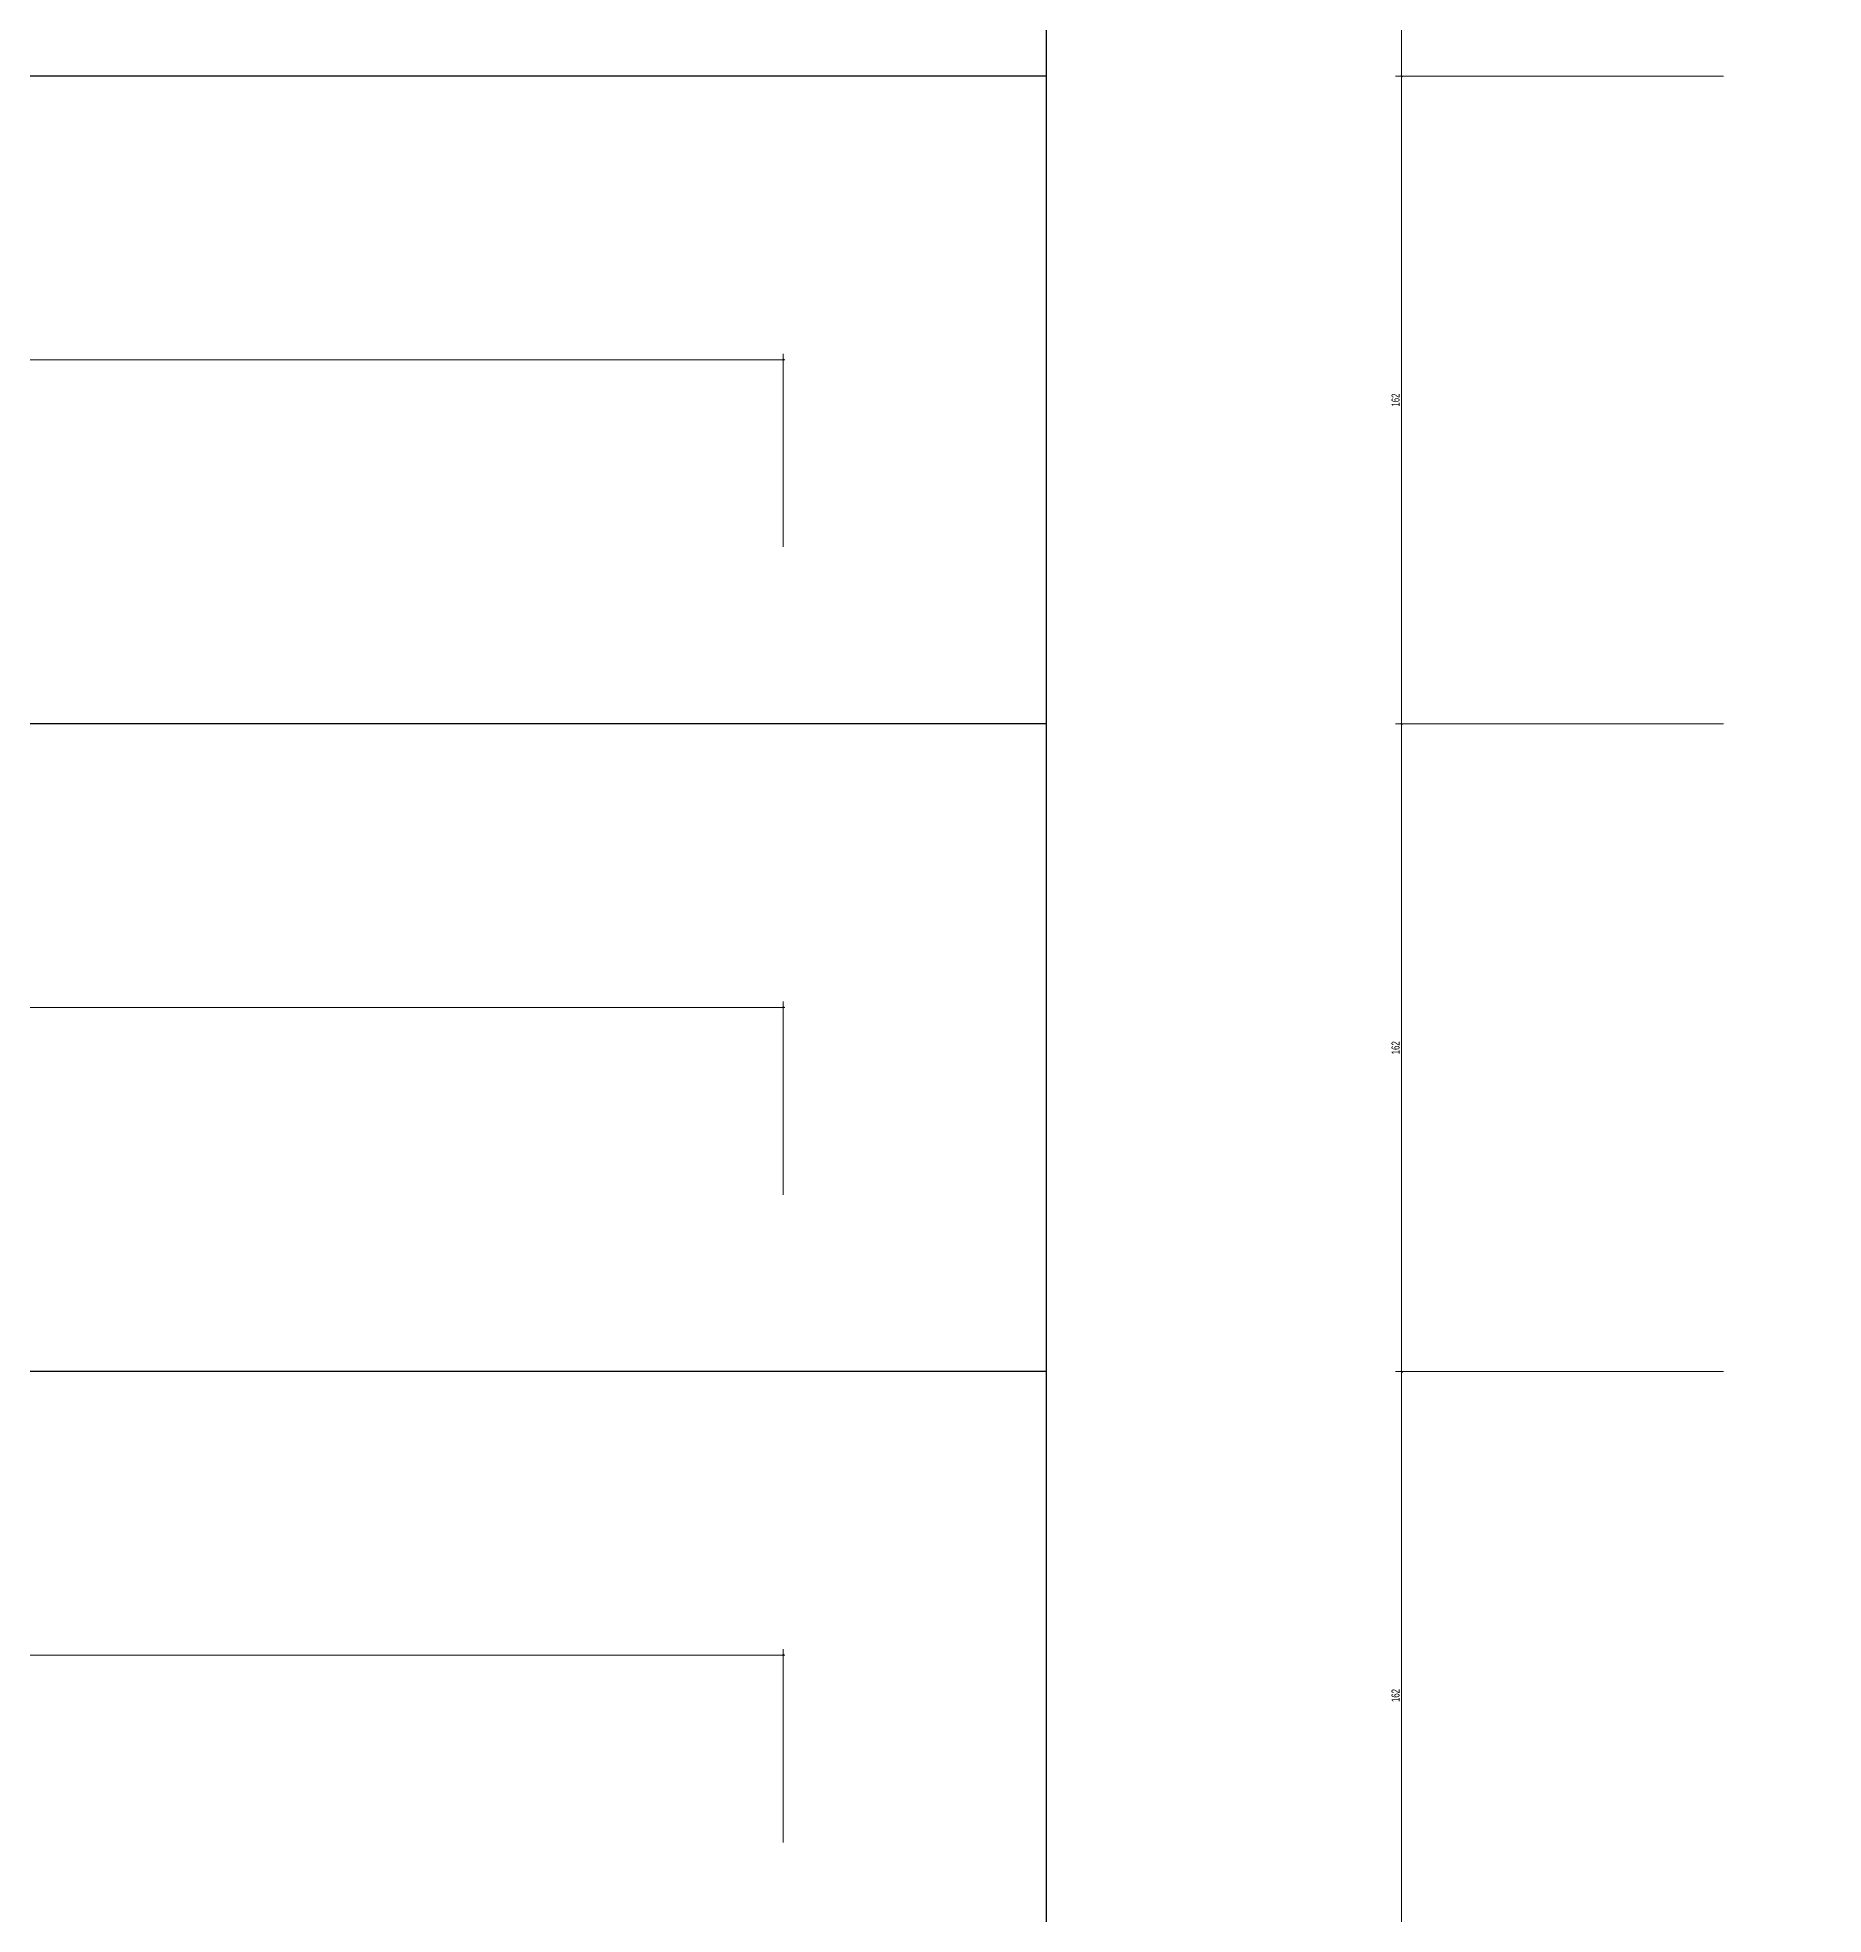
# Model space of a CAD drawing. Header units: centimetres. Extents: x 21448 to 61951, y 7284 to 18464.
# Drawn here: x 50087.3 to 50533.6, y 16365.6 to 16834.8 of the extents above; entities that cross this region are included whole.
import ezdxf
from ezdxf.enums import TextEntityAlignment as Align

# ---------------------------------------------------------------- set-up
doc = ezdxf.new("R2010")
doc.units = ezdxf.units.CM
doc.header["$MEASUREMENT"] = 0
doc.set_wipeout_variables(frame=1)
for name, color, linetype, lineweight in [('DIM', 177, 'Continuous', 20), ('TEXT', 2, 'Continuous', 20), ('THAY', 7, 'Continuous', 25)]:
    doc.layers.add(name, color=color, linetype=linetype, lineweight=lineweight)
doc.styles.add('Arch-Dim', font='hoatbif.shx', dxfattribs={"width": 0.65})
doc.styles.add('text11', font='VHAVAN_2.TTF', dxfattribs={"width": 0.7, "height": 200})
doc.styles.add('TXTDIM', font='VNARIAL_1.TTF', dxfattribs={"width": 0.7})
doc.styles.add('VnAvantH', font='VHARIAL_0.TTF')
doc.dimstyles.new('LAYOUT', dxfattribs={"dimscale": 0, "dimtxt": 2, "dimasz": 0.3, "dimexe": 1.5, "dimexo": 0, "dimgap": 0.5, "dimtad": 1, "dimdec": 0, "dimzin": 12, "dimdsep": 46, "dimtxsty": 'TXTDIM', "dimblk": 'SLASH', "dimcen": 1.5, "dimclrd": 256, "dimclre": 256, "dimclrt": 2, "dimadec": 0, "dimazin": 0, "dimtfac": 1, "dimtdec": 0, "dimtix": 1, "dimtmove": 0, "dimatfit": 3, "dimldrblk": 'CLOSEDBLANK', "dimfxl": 2, "dimtolj": 1, "dimtzin": 0, "dimlwd": 9, "dimlwe": 9, "dimarcsym": 1})

# ---------------------------------------------------------------- blocks, each defined once
blk = doc.blocks.new('SLASH')
at = {"layer": 'DIM', "color": 16}
blk.add_line((-1.2, 0), (1.2, 0), dxfattribs=at)
at = {"layer": 'DIM', "color": 16, "linetype": 'Continuous'}
blk.add_line((-0.6, -0.6), (0.6, 0.6), dxfattribs=at)
blk = doc.blocks.new('*D152')
at = {"layer": 'Defpoints', "color": 0}
for p in [(50508.59, 17005.7), (50428.19, 16825.12), (50508.59, 16825.12)]:
    blk.add_point(p, dxfattribs=at)
at = {"layer": 'DIM', "lineweight": 9}
for p, q in [((50508.59, 17005.7), (50426.69, 17005.7)), ((50428.19, 17005.4), (50428.19, 16825.42)), ((50508.59, 16825.12), (50426.69, 16825.12))]:
    blk.add_line(p, q, dxfattribs=at)
at = {"layer": 'DIM', "lineweight": 9, "xscale": 0.3, "yscale": 0.3, "zscale": 0.3}
for p, rotation in [((50428.19, 17005.7), 90), ((50428.19, 16825.12), 270)]:
    blk.add_blockref('SLASH', p, dxfattribs=dict(at, rotation=rotation))
at = {"layer": 'DIM', "color": 2, "insert": (50426.67, 16915.41), "char_height": 2, "attachment_point": 5, "rotation": 90, "style": 'TXTDIM'}
blk.add_mtext('\\A1;181', dxfattribs=at)
blk = doc.blocks.new('_ClosedBlank')
at = {"color": 0, "linetype": 'ByBlock', "lineweight": -2}
for p, q in [((-1, 0.2), (0, 0)), ((-1, 0.2), (-1, -0.2)), ((0, 0), (-1, -0.2))]:
    blk.add_line(p, q, dxfattribs=at)
blk = doc.blocks.new('*D153')
at = {"layer": 'Defpoints', "color": 0}
for p in [(50508.59, 16825.12), (50428.19, 16663.2), (50508.59, 16663.2)]:
    blk.add_point(p, dxfattribs=at)
at = {"layer": 'DIM', "lineweight": 9}
for p, q in [((50508.59, 16825.12), (50426.69, 16825.12)), ((50428.19, 16824.82), (50428.19, 16663.5)), ((50508.59, 16663.2), (50426.69, 16663.2))]:
    blk.add_line(p, q, dxfattribs=at)
at = {"layer": 'DIM', "lineweight": 9, "xscale": 0.3, "yscale": 0.3, "zscale": 0.3}
for p, rotation in [((50428.19, 16825.12), 90), ((50428.19, 16663.2), 270)]:
    blk.add_blockref('SLASH', p, dxfattribs=dict(at, rotation=rotation))
at = {"layer": 'DIM', "color": 2, "insert": (50426.67, 16744.16), "char_height": 2, "attachment_point": 5, "rotation": 90, "style": 'TXTDIM'}
blk.add_mtext('\\A1;162', dxfattribs=at)
blk = doc.blocks.new('*D154')
at = {"layer": 'Defpoints', "color": 0}
for p in [(50508.59, 16663.2), (50428.19, 16501.28), (50508.59, 16501.28)]:
    blk.add_point(p, dxfattribs=at)
at = {"layer": 'DIM', "lineweight": 9}
for p, q in [((50508.59, 16663.2), (50426.69, 16663.2)), ((50428.19, 16662.9), (50428.19, 16501.58)), ((50508.59, 16501.28), (50426.69, 16501.28))]:
    blk.add_line(p, q, dxfattribs=at)
at = {"layer": 'DIM', "lineweight": 9, "xscale": 0.3, "yscale": 0.3, "zscale": 0.3}
for p, rotation in [((50428.19, 16663.2), 90), ((50428.19, 16501.28), 270)]:
    blk.add_blockref('SLASH', p, dxfattribs=dict(at, rotation=rotation))
at = {"layer": 'DIM', "color": 2, "insert": (50426.67, 16582.24), "char_height": 2, "attachment_point": 5, "rotation": 90, "style": 'TXTDIM'}
blk.add_mtext('\\A1;162', dxfattribs=at)
blk = doc.blocks.new('*D155')
at = {"layer": 'Defpoints', "color": 0}
for p in [(50508.59, 16501.28), (50428.19, 16339.36), (50508.59, 16339.36)]:
    blk.add_point(p, dxfattribs=at)
at = {"layer": 'DIM', "lineweight": 9}
for p, q in [((50508.59, 16501.28), (50426.69, 16501.28)), ((50428.19, 16500.98), (50428.19, 16339.66)), ((50508.59, 16339.36), (50426.69, 16339.36))]:
    blk.add_line(p, q, dxfattribs=at)
at = {"layer": 'DIM', "lineweight": 9, "xscale": 0.3, "yscale": 0.3, "zscale": 0.3}
for p, rotation in [((50428.19, 16501.28), 90), ((50428.19, 16339.36), 270)]:
    blk.add_blockref('SLASH', p, dxfattribs=dict(at, rotation=rotation))
at = {"layer": 'DIM', "color": 2, "insert": (50426.67, 16420.32), "char_height": 2, "attachment_point": 5, "rotation": 90, "style": 'TXTDIM'}
blk.add_mtext('\\A1;162', dxfattribs=at)
blk = doc.blocks.new('KhungA3')
blk.add_wipeout([(140.4, 3560.4), (140.4, 28560.6), (40094.9, 28560.6), (40140.1, 28560.6), (40140.1, 3560.4), (40780.5, 3560.4), (40780.5, 29200.5), (-1219.5, 29200.5), (-1219.5, -499.5), (40780.5, -499.5), (40780.5, 3560.4)])
at = {"layer": 'TEXT', "color": 250, "style": 'VnAvantH'}
for tag, p in [('TENBV1', (36103, 2389.8)), ('TENBVE2', (36130, 1905.4)), ('TENBVE3', (36130, 1410.6))]:
    blk.add_attdef(tag, text='', height=250, dxfattribs=at).set_placement(p, align=Align.CENTER)
at = {"layer": 'TEXT', "color": 7, "style": 'VnAvantH', "width": 0.85}
blk.add_attdef('KT-01', text='', height=300, dxfattribs=at).set_placement((39394.9, 409), align=Align.CENTER)
at = {"layer": 'TEXT', "color": 250}
for tag, height, style, width, p in [('01', 300, 'VnAvantH', 0.85, (39794.9, 405)), ('GHICHU1', 250, 'text11', 0.7, (26205.2, 442.2))]:
    blk.add_attdef(tag, text='', height=height, dxfattribs=dict(at, style=style, width=width)).set_placement(p, align=Align.CENTER)
at = {"layer": 'TEXT', "color": 250, "style": 'Arch-Dim', "width": 0.7}
blk.add_attdef('GHICHU', (1514, -359.7), '', height=220, dxfattribs=at)
blk = doc.blocks.new('*D176')
at = {"layer": 'Defpoints', "color": 0}
for p in [(50273.65, 16754.23), (49654.94, 16707.44), (50273.65, 16707.44)]:
    blk.add_point(p, dxfattribs=at)
at = {"layer": 'DIM', "lineweight": 9}
for p, q in [((49654.94, 16707.44), (49654.94, 16755.73)), ((50273.65, 16707.44), (50273.65, 16755.73)), ((49655.24, 16754.23), (50273.35, 16754.23))]:
    blk.add_line(p, q, dxfattribs=at)
at = {"layer": 'DIM', "lineweight": 9, "xscale": 0.3, "yscale": 0.3, "zscale": 0.3, "rotation": 180}
blk.add_blockref('SLASH', (49654.94, 16754.23), dxfattribs=at)
at = {"layer": 'DIM', "lineweight": 9, "xscale": 0.3, "yscale": 0.3, "zscale": 0.3}
blk.add_blockref('SLASH', (50273.65, 16754.23), dxfattribs=at)
at = {"layer": 'DIM', "color": 2, "insert": (49964.3, 16755.75), "char_height": 2, "attachment_point": 5, "style": 'TXTDIM'}
blk.add_mtext('\\A1;619', dxfattribs=at)
blk = doc.blocks.new('*D177')
at = {"layer": 'Defpoints', "color": 0}
for p in [(50273.65, 16592.31), (49654.94, 16545.52), (50273.65, 16545.52)]:
    blk.add_point(p, dxfattribs=at)
at = {"layer": 'DIM', "lineweight": 9}
for p, q in [((49654.94, 16545.52), (49654.94, 16593.81)), ((49655.24, 16592.31), (50273.35, 16592.31)), ((50273.65, 16545.52), (50273.65, 16593.81))]:
    blk.add_line(p, q, dxfattribs=at)
at = {"layer": 'DIM', "lineweight": 9, "xscale": 0.3, "yscale": 0.3, "zscale": 0.3, "rotation": 180}
blk.add_blockref('SLASH', (49654.94, 16592.31), dxfattribs=at)
at = {"layer": 'DIM', "lineweight": 9, "xscale": 0.3, "yscale": 0.3, "zscale": 0.3}
blk.add_blockref('SLASH', (50273.65, 16592.31), dxfattribs=at)
at = {"layer": 'DIM', "color": 2, "insert": (49964.3, 16593.83), "char_height": 2, "attachment_point": 5, "style": 'TXTDIM'}
blk.add_mtext('\\A1;619', dxfattribs=at)
blk = doc.blocks.new('*D178')
at = {"layer": 'Defpoints', "color": 0}
for p in [(50273.65, 16430.39), (49654.94, 16383.6), (50273.65, 16383.6)]:
    blk.add_point(p, dxfattribs=at)
at = {"layer": 'DIM', "lineweight": 9}
for p, q in [((49654.94, 16383.6), (49654.94, 16431.89)), ((50273.65, 16383.6), (50273.65, 16431.89)), ((49655.24, 16430.39), (50273.35, 16430.39))]:
    blk.add_line(p, q, dxfattribs=at)
at = {"layer": 'DIM', "lineweight": 9, "xscale": 0.3, "yscale": 0.3, "zscale": 0.3, "rotation": 180}
blk.add_blockref('SLASH', (49654.94, 16430.39), dxfattribs=at)
at = {"layer": 'DIM', "lineweight": 9, "xscale": 0.3, "yscale": 0.3, "zscale": 0.3}
blk.add_blockref('SLASH', (50273.65, 16430.39), dxfattribs=at)
at = {"layer": 'DIM', "color": 2, "insert": (49964.3, 16431.91), "char_height": 2, "attachment_point": 5, "style": 'TXTDIM'}
blk.add_mtext('\\A1;619', dxfattribs=at)

msp = doc.modelspace()

# ---------------------------------------------------------------- dimensions: what is measured, and where the dimension line sits
at = {"layer": 'DIM'}
for base, p1, p2, picture, middle in [((50428.19, 16825.12), (50508.59, 17005.7), (50508.59, 16825.12), '*D152', (50426.67, 16915.41)), ((50428.19, 16663.2), (50508.59, 16825.12), (50508.59, 16663.2), '*D153', (50426.67, 16744.16)), ((50428.19, 16501.28), (50508.59, 16663.2), (50508.59, 16501.28), '*D154', (50426.67, 16582.24)), ((50428.19, 16339.36), (50508.59, 16501.28), (50508.59, 16339.36), '*D155', (50426.67, 16420.32))]:
    dim = msp.add_linear_dim(base=base, p1=p1, p2=p2, angle=90, dimstyle='LAYOUT', override={"dimscale": 1}, dxfattribs=at)
    dim.commit()
    dim.dimension.update_dxf_attribs({"geometry": picture, "text_midpoint": middle})

# ---------------------------------------------------------------- next in the draw order: block references
at = {"layer": 'THAY', "xscale": 0.09999999997671694, "yscale": 0.1000000000058208, "zscale": 0.0999999999789809}
msp.add_blockref('KhungA3', (49286.86, 15544.43), dxfattribs=at)

# ---------------------------------------------------------------- next in the draw order: linework, layer by layer
at = {"layer": 'THAY'}
for p, q in [((50339.33, 17977.22), (50339.33, 16015.52)), ((50339.33, 16825.12), (49349.82, 16825.12)), ((50339.33, 16663.2), (49349.82, 16663.2)), ((50339.33, 16501.28), (49349.82, 16501.28))]:
    msp.add_line(p, q, dxfattribs=at)

# ---------------------------------------------------------------- next in the draw order: dimensions: what is measured, and where the dimension line sits
at = {"layer": 'DIM'}
for base, p1, p2, picture, middle in [((50273.65, 16754.23), (49654.94, 16707.44), (50273.65, 16707.44), '*D176', (49964.3, 16755.75)), ((50273.65, 16592.31), (49654.94, 16545.52), (50273.65, 16545.52), '*D177', (49964.3, 16593.83)), ((50273.65, 16430.39), (49654.94, 16383.6), (50273.65, 16383.6), '*D178', (49964.3, 16431.91))]:
    dim = msp.add_linear_dim(base=base, p1=p1, p2=p2, dimstyle='LAYOUT', override={"dimscale": 1}, dxfattribs=at)
    dim.commit()
    dim.dimension.update_dxf_attribs({"geometry": picture, "text_midpoint": middle})

doc.saveas('drawing.dxf')
